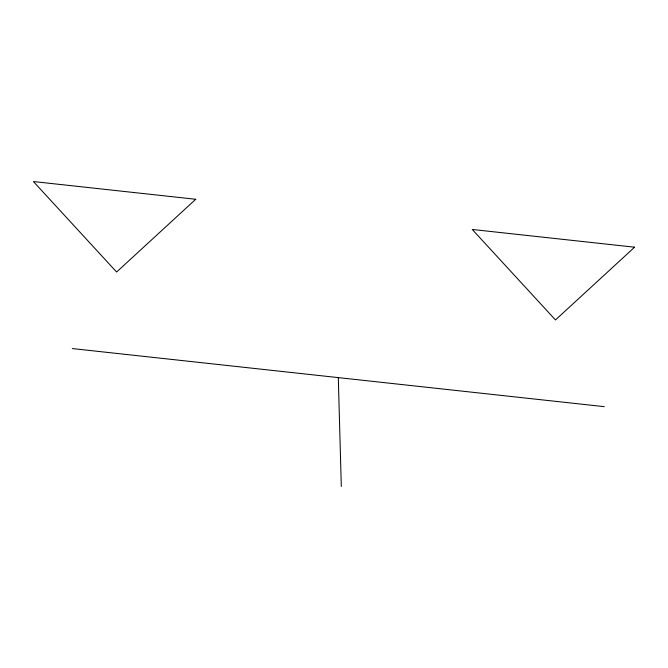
<?xml version="1.0" encoding="UTF-8"?>
<svg xmlns="http://www.w3.org/2000/svg" width="668" height="668" viewBox="0 0 668 668"><rect width="100%" height="100%" fill="white"/><g stroke="black" fill="none" stroke-linecap="round" stroke-linejoin="round"><path stroke-width="1" d="M72.319 348.571L604.273 406.653M338.3 377.612L341.306 486.454M195.741 199.273L116.608 272.018L33.4 181.546L195.741 199.273M634.6 247.193L555.475 319.939L472.259 229.466L634.6 247.193"/></g></svg>
